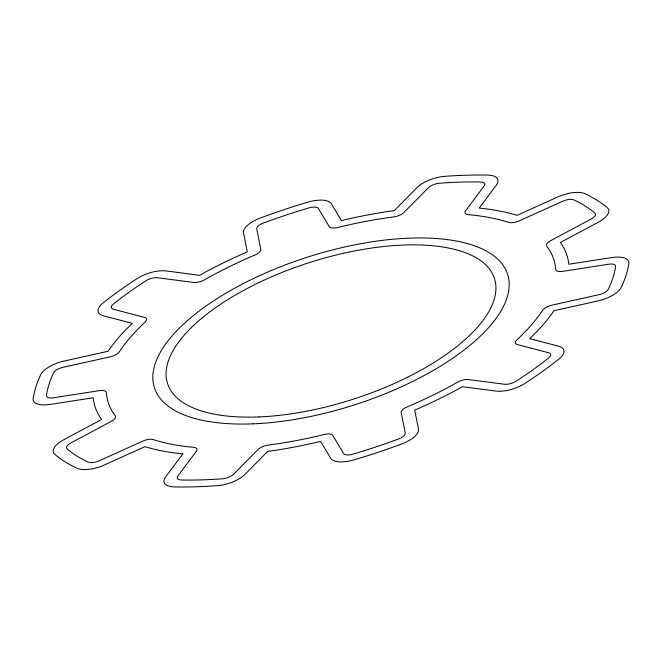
<?xml version="1.0" encoding="UTF-8"?>
<svg xmlns="http://www.w3.org/2000/svg" width="662" height="662" viewBox="0 0 662 662"><rect width="100%" height="100%" fill="white"/><g stroke="black" fill="none" stroke-linecap="round" stroke-linejoin="round"><path stroke-width="0.99" d="M182.795 453.925L165.674 476.814A23.005 9.616 -17.8 0 0 174.462 486.926A310.917 129.917 -17.8 0 0 217.616 485.635A23.005 9.616 -17.8 0 0 244.923 474.439L267.729 451.376A247.795 103.545 -17.8 0 0 320.598 441.388L330.669 458.236A23.005 9.616 -17.8 0 0 353.88 459.891A310.917 129.917 -17.8 0 0 401.685 443.995A23.005 9.616 -17.8 0 0 418.475 429.05L414.702 410.109A247.795 103.545 -17.8 0 0 462.374 386.691L495.788 391.052A23.005 9.616 -17.8 0 0 524.552 383.612A310.917 129.917 -17.8 0 0 558.761 359.201A23.005 9.616 -17.8 0 0 558.612 346.218L529.708 338.63A247.795 103.545 -17.8 0 0 553.97 310.71L597.968 300.937A23.005 9.616 -17.8 0 0 621.295 287.25A310.917 129.917 -17.8 0 0 628.834 263.633A23.005 9.616 -17.8 0 0 611.812 257.568L568.807 264.229A247.795 103.545 -17.8 0 0 560.391 242.491L598.175 222.3A23.005 9.616 -17.8 0 0 607.162 207.587A310.917 129.917 -17.8 0 0 585.15 193.792A23.005 9.616 -17.8 0 0 557.752 196.97L517.072 215.332A247.795 103.545 -17.8 0 0 479.205 208.075L496.326 185.186A23.005 9.616 -17.8 0 0 487.538 175.074A310.917 129.917 -17.8 0 0 444.384 176.365A23.005 9.616 -17.8 0 0 417.077 187.561L394.271 210.624A247.795 103.545 -17.8 0 0 341.402 220.612L331.331 203.764A23.005 9.616 -17.8 0 0 308.12 202.109A310.917 129.917 -17.8 0 0 260.315 218.005A23.005 9.616 -17.8 0 0 243.525 232.95L247.298 251.891A247.795 103.545 -17.8 0 0 199.626 275.309L166.212 270.948A23.005 9.616 -17.8 0 0 137.448 278.388A310.917 129.917 -17.8 0 0 103.239 302.799A23.005 9.616 -17.8 0 0 103.388 315.782L132.292 323.37A247.795 103.545 -17.8 0 0 108.03 351.29L64.032 361.063A23.005 9.616 -17.8 0 0 40.705 374.75A310.917 129.917 -17.8 0 0 33.166 398.367A23.005 9.616 -17.8 0 0 50.188 404.432L93.193 397.771A247.795 103.545 -17.8 0 0 101.609 419.509L63.825 439.7A23.005 9.616 -17.8 0 0 54.838 454.413A310.917 129.917 -17.8 0 0 76.85 468.208A23.005 9.616 -17.8 0 0 104.248 465.03L144.928 446.668A247.795 103.545 -17.8 0 0 182.795 453.925M196.324 451.327L177.896 475.961A9.202 3.848 -17.8 0 0 181.413 480.008A297.114 124.15 -17.8 0 0 222.647 478.767A9.202 3.848 -17.8 0 0 233.57 474.29L258.122 449.473A9.202 3.848 -17.8 0 1 268.16 445.079A233.992 97.777 -17.8 0 0 324.388 434.462A9.202 3.848 -17.8 0 1 332.738 435.373L343.578 453.503A9.202 3.848 -17.8 0 0 352.863 454.165A297.114 124.15 -17.8 0 0 398.549 438.98A9.202 3.848 -17.8 0 0 405.26 433.006L401.205 412.616A9.202 3.848 -17.8 0 1 407.022 406.998A233.992 97.777 -17.8 0 0 457.723 382.082A9.202 3.848 -17.8 0 1 468.481 379.558L504.461 384.258A9.202 3.848 -17.8 0 0 515.963 381.279A297.114 124.15 -17.8 0 0 548.649 357.952A9.202 3.848 -17.8 0 0 548.591 352.755L517.477 344.588A9.202 3.848 -17.8 0 1 516.848 339.879A233.992 97.777 -17.8 0 0 542.65 310.188A9.202 3.848 -17.8 0 1 551.719 305.19L599.077 294.664A9.202 3.848 -17.8 0 0 608.411 289.186A297.114 124.15 -17.8 0 0 615.619 266.62A9.202 3.848 -17.8 0 0 608.808 264.196L562.51 271.37A9.202 3.848 -17.8 0 1 555.683 269.376A233.992 97.777 -17.8 0 0 546.738 246.247A9.202 3.848 -17.8 0 1 550.643 240.678L591.307 218.948A9.202 3.848 -17.8 0 0 594.898 213.065A297.114 124.15 -17.8 0 0 573.871 199.883A9.202 3.848 -17.8 0 0 562.907 201.157L519.124 220.926A9.202 3.848 -17.8 0 1 508.697 222.407A233.992 97.777 -17.8 0 0 468.415 214.678A9.202 3.848 -17.8 0 1 465.676 210.673L484.104 186.039A9.202 3.848 -17.8 0 0 480.587 181.992A297.114 124.15 -17.8 0 0 439.353 183.233A9.202 3.848 -17.8 0 0 428.43 187.71L403.878 212.527A9.202 3.848 -17.8 0 1 393.84 216.921A233.992 97.777 -17.8 0 0 337.612 227.538A9.202 3.848 -17.8 0 1 329.262 226.627L318.422 208.497A9.202 3.848 -17.8 0 0 309.137 207.835A297.114 124.15 -17.8 0 0 263.451 223.02A9.202 3.848 -17.8 0 0 256.74 228.994L260.795 249.384A9.202 3.848 -17.8 0 1 254.978 255.002A233.992 97.777 -17.8 0 0 204.277 279.918A9.202 3.848 -17.8 0 1 193.519 282.442L157.539 277.742A9.202 3.848 -17.8 0 0 146.037 280.721A297.114 124.15 -17.8 0 0 113.351 304.048A9.202 3.848 -17.8 0 0 113.409 309.245L144.523 317.412A9.202 3.848 -17.8 0 1 145.152 322.121A233.992 97.777 -17.8 0 0 119.35 351.812A9.202 3.848 -17.8 0 1 110.281 356.81L62.923 367.336A9.202 3.848 -17.8 0 0 53.589 372.814A297.114 124.15 -17.8 0 0 46.381 395.38A9.202 3.848 -17.8 0 0 53.192 397.804L99.49 390.63A9.202 3.848 -17.8 0 1 106.317 392.624A233.992 97.777 -17.8 0 0 115.262 415.753A9.202 3.848 -17.8 0 1 111.357 421.322L70.693 443.052A9.202 3.848 -17.8 0 0 67.102 448.935A297.114 124.15 -17.8 0 0 88.129 462.117A9.202 3.848 -17.8 0 0 99.093 460.843L142.876 441.074A9.202 3.848 -17.8 0 1 153.303 439.593A233.992 97.777 -17.8 0 0 193.585 447.322A9.202 3.848 -17.8 0 1 196.324 451.327M259.041 416.928A171.69 71.744 -17.8 0 0 495.507 282.798A171.69 71.744 -17.8 0 0 238.452 293.274A171.69 71.744 -17.8 0 0 259.041 416.928M253.256 423.837A185.484 77.512 -17.8 0 0 508.73 278.917A185.484 77.512 -17.8 0 0 231.013 290.246A185.484 77.512 -17.8 0 0 253.256 423.837"/></g></svg>
